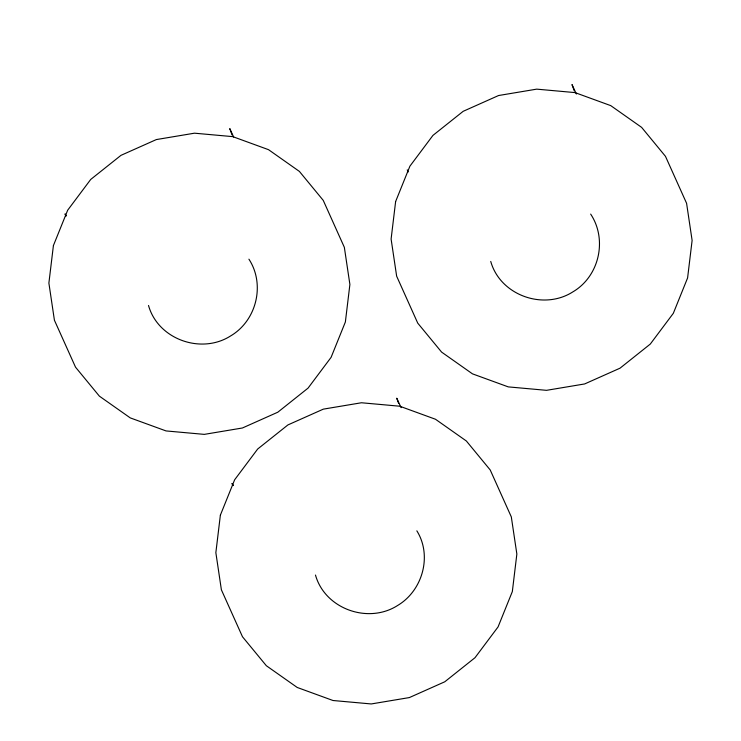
<?xml version="1.0" encoding="UTF-8"?>
<svg xmlns="http://www.w3.org/2000/svg" width="741" height="741" viewBox="0 0 741 741"><rect width="100%" height="100%" fill="white"/><g stroke="black" fill="none" stroke-linecap="round" stroke-linejoin="round"><path stroke-width="1.11" d="M66.301 215.724L65.013 213.908L65.986 216.011M233.267 485.299L231.979 483.484L232.952 485.587M576.378 94.024L572.006 84.567L574.266 90.865M590.66 214.093C607.592 239.575 599.312 276.365 572.858 291.88C543.514 310.674 500.249 295.4 490.737 261.434M407.235 169.865L408.208 171.968M401.113 407.643L396.741 398.186L398.63 403.428M233.665 137.02L229.775 128.61L232.044 134.899M248.92 259.174C265.445 284.479 256.571 320.649 230.636 335.923C201.283 354.717 158.018 339.443 148.515 305.477M315.481 575.053C324.984 609.019 368.249 624.293 397.602 605.499C422.574 590.688 432.429 555.815 416.85 530.834M53.408 245.567L48.887 283.09L54.417 320.223L75.526 367.175L99.377 396.148L130.249 417.887L166.04 430.929L204.294 434.374L242.418 427.992L277.81 412.209L308.061 388.117L331.097 357.347L345.371 321.992L349.891 284.47L344.352 247.337L323.252 200.385L299.392 171.412L268.52 149.673L232.739 136.631L194.485 133.185L156.36 139.567L120.968 155.351L90.717 179.442L67.672 210.212L53.408 245.567M220.373 515.143L215.853 552.666L221.383 589.799L242.483 636.751L266.343 665.724L297.215 687.463L332.996 700.504L371.26 703.95L409.384 697.568L444.776 681.785L475.018 657.693L498.063 626.923L512.337 591.568L516.857 554.046L511.318 516.912L490.218 469.961L466.358 440.988L435.486 419.249L399.705 406.207L361.441 402.761L323.326 409.143L287.925 424.926L257.683 449.018L234.638 479.788L220.373 515.143M395.629 201.524L391.109 239.047L396.648 276.18L417.748 323.141L441.608 352.105L472.48 373.853L508.261 386.885L546.515 390.331L584.64 383.949L620.032 368.175L650.283 344.074L673.328 313.304L687.592 277.949L692.113 240.427L686.583 203.293L665.474 156.342L641.623 127.369L610.751 105.63L574.96 92.588L536.706 89.142L498.582 95.524L463.19 111.307L432.939 135.399L409.903 166.179L395.629 201.524"/></g></svg>
